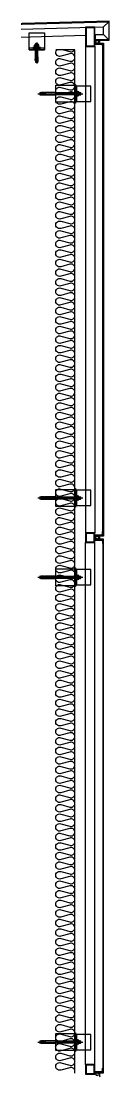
# Model space of a CAD drawing. Header units: millimetres. Extents: x 19868 to 801382, y -4805 to 85279.
# Drawn here: x 343741 to 344168, y 75809 to 81329 of the extents above; entities that cross this region are included whole.
import ezdxf

# ---------------------------------------------------------------- set-up
doc = ezdxf.new("R2010")
doc.units = ezdxf.units.MM
doc.header["$LTSCALE"] = 250
for name, color, linetype in [('0-Sheet', 7, 'Continuous'), ('A-ETC-8', 8, 'Continuous'), ('A-FIN', 6, 'Continuous'), ('A-FIN-9', 7, 'Continuous'), ('ISL', 251, 'Continuous')]:
    doc.layers.add(name, color=color, linetype=linetype)

# ---------------------------------------------------------------- blocks, each defined once
blk = doc.blocks.new('A$C632c858f')
at = {"layer": 'A-ETC-8'}
blk.add_arc((-2.8, 0), 24, 341.8248, 18.1752, dxfattribs=at)
blk.add_ellipse((34, 0), major_axis=(7.59, 0), ratio=0.987937, dxfattribs=at)
blk = doc.blocks.new('A$Cae507117')
at = {"layer": 'A-ETC-8'}
for points in [[(-50, 0), (-50, -50), (0, -50), (0, 0)], [(-46.8, -3.2), (-46.8, -46.8), (-3.2, -46.8), (-3.2, -3.2)]]:
    blk.add_lwpolyline(points, close=True, dxfattribs=at)
blk = doc.blocks.new('너트 M12')
for p, q in [((-9, 0), (9, 0)), ((-9.5, -9), (-9.5, -0.5)), ((9, -9.5), (-9, -9.5)), ((0, -8.3), (0, -1.2)), ((9.5, -0.5), (9.5, -9))]:
    blk.add_line(p, q)
for centre, start, end in [((-9, -0.5), 90, 180), ((-9, -9), 180, 270), ((9, -0.5), 0, 90), ((9, -9), 270, 0)]:
    blk.add_arc(centre, 0.5, start, end)
at = {"extrusion": (0, 0, -1)}
for centre, major_axis, ratio, start_param, end_param in [((-4.8, -0.9), (-4.75, 0.31), 0.185359, -0.024388, 3.141593), ((4.8, -0.9), (4.75, 0.31), 0.185108, 3.141593, 6.30754), ((-4.8, -8.6), (4.75, 0.31), 0.187111, 0, 3.166211), ((4.8, -8.6), (-4.75, 0.31), 0.185991, 3.117121, 6.283185)]:
    blk.add_ellipse(centre, major_axis=major_axis, ratio=ratio, start_param=start_param, end_param=end_param, dxfattribs=at)
blk = doc.blocks.new('A$C4fb6b26a')
at = {"layer": 'A-ETC-8'}
for p, q in [((-277.5, -40), (-42.5, -40)), ((-267.5, -35.5), (-267.5, -44.5)), ((-265.5, -34), (-266, -34)), ((-266, -46), (-265.5, -46)), ((-254.5, -35.5), (-265.5, -34)), ((-265.5, -46), (-254.5, -44.5)), ((-260.1, -34.8), (-260.1, -36.5)), ((-260.1, -43.5), (-260.1, -45.2)), ((-259.6, -37.3), (-257.8, -38.5)), ((-259.6, -42.7), (-257.8, -41.5)), ((-244.1, -33.8), (-259.1, -33.8)), ((-259.1, -46.2), (-244.1, -46.2)), ((-249.6, -39), (-256.2, -39)), ((-249.6, -41), (-256.2, -41)), ((-254.5, -35.5), (-240.5, -35.5)), ((-254.5, -44.5), (-240.5, -44.5)), ((-249.1, -38.5), (-249.1, -38)), ((-249.1, -42), (-249.1, -41.5)), ((-245.1, -42), (-245.1, -38)), ((-244.1, -33.8), (-241.1, -33.8)), ((-244.1, -46.2), (-241.1, -46.2)), ((-241.1, -33.8), (-241.1, -46.2)), ((-240.5, -46), (-240.5, -34)), ((-237.5, -34), (-240.5, -34)), ((-240.5, -46), (-237.5, -46)), ((-237.5, -46), (-237.5, -34)), ((-183.5, -34), (-237.5, -34)), ((-237.5, -46), (-183.5, -46)), ((-183.5, -34), (-74, -34)), ((-74, -46), (-183.5, -46)), ((-80, 0), (-80, -80)), ((-62.7, -44.5), (-52.5, -44.5)), ((-62.5, -34), (-54, -34)), ((-62.5, -35.5), (-52.5, -35.5)), ((-62.5, -46), (-54, -46)), ((-54, -46), (-54, -34)), ((-52.5, -35.5), (-54, -34)), ((-52.5, -44.5), (-54, -46)), ((-52.5, -44.5), (-52.5, -35.5))]:
    blk.add_line(p, q, dxfattribs=at)
for points in [[(-83.5, 4.5), (-83.5, -84.5), (-183.5, -84.5), (-183.5, 4.5)], [(-80, -80), (-74, -80), (-74, 0), (-80, 0)], [(-74, -25), (-74, -55), (-72, -55), (-72, -25)]]:
    blk.add_lwpolyline(points, close=True, dxfattribs=at)
blk.add_lwpolyline([(-80, 7.5), (-80, -87.5, -0.414214), (-81, -88.5), (-83.5, -88.5), (-83.5, 8.5), (-81, 8.5, -0.414214)], format="xyb", close=True, dxfattribs=at)
blk.add_lwpolyline([(-80, -80), (0, -80), (0, 0), (-80, 0)], dxfattribs=at)
for centre, radius, start, end in [((-266, -35.5), 1.5, 90, 180), ((-266, -44.5), 1.5, 180, 270), ((-259.1, -34.8), 1, 90, 180), ((-259.1, -36.5), 1, 180, 236.3099), ((-259.1, -43.5), 1, 123.6901, 180), ((-259.1, -45.2), 1, 180, 270), ((-256.2, -36), 3, 236.3099, 270), ((-256.2, -44), 3, 90, 123.6901), ((-249.6, -38.5), 0.5, 270, 0), ((-249.6, -41.5), 0.5, 0, 90), ((-247.1, -38), 2, 90, 180), ((-247.1, -42), 2, 180, 270), ((-247.1, -38), 2, 0, 90), ((-247.1, -42), 2, 270, 0)]:
    blk.add_arc(centre, radius, start, end, dxfattribs=at)
at = {"layer": 'A-ETC-8', "xscale": -1, "rotation": 90}
blk.add_blockref('너트 M12', (-72, -40), dxfattribs=at)
blk = doc.blocks.new('M12-STUD ANCHOR')
at = {"layer": 'A-ETC-8'}
for p, q in [((17.8, 33.7), (17.8, 40.7)), ((28.2, 30.2), (18, 31.2)), ((18, 28.2), (18, 31.2)), ((18, 31.2), (29.2, 31.2)), ((28.2, 27.2), (18, 28.2)), ((28.7, 42.2), (19.2, 42.2)), ((28.7, 32.2), (19.2, 32.2)), ((22.7, 48), (23.9, 49.2)), ((34.7, 48), (22.7, 48)), ((22.7, -20.8), (22.7, 48)), ((23.3, 33.7), (23.3, 40.7)), ((33.5, 49.2), (23.9, 49.2)), ((23.9, -20.8), (23.9, 49.2)), ((28.2, 27.2), (28.2, 30.2)), ((39.5, 28.2), (28.2, 28.2)), ((28.7, 54.2), (28.7, -55.8)), ((28.7, 42.2), (38.2, 42.2)), ((28.7, 32.2), (38.2, 32.2)), ((29.2, 29.2), (29.2, 32.2)), ((39.5, 31.2), (29.2, 32.2)), ((39.5, 28.2), (29.2, 29.2)), ((33.5, 49.2), (34.7, 48)), ((33.5, -20.8), (33.5, 49.2)), ((34.2, 33.7), (34.2, 40.7)), ((34.7, -20.8), (34.7, 48)), ((39.5, 28.2), (39.5, 31.2)), ((39.7, 33.7), (39.7, 40.7)), ((20.5, -38.8), (21.7, -20.8)), ((28.7, -38.8), (20.5, -38.8)), ((21.7, -20.8), (24.3, -20.8)), ((22.7, -18.4), (34.7, -18.4)), ((22.7, -38.8), (22.7, -48.4)), ((22.7, -41.2), (34.7, -41.2)), ((22.7, -42.4), (34.7, -42.4)), ((22.7, -48.4), (28.7, -48.4)), ((28.7, -50.8), (22.7, -48.4)), ((28.7, -20.8), (24.8, -20.8)), ((25.8, -32.3), (32, -26.1)), ((26.2, -32.6), (32.3, -26.5)), ((31.1, -35.9), (27.5, -35.9)), ((31.1, -36.4), (27.5, -36.4)), ((35.7, -20.8), (28.7, -20.8)), ((31.1, -38.8), (28.7, -38.8)), ((28.7, -50.8), (34.7, -48.4)), ((34.7, -48.4), (28.7, -48.4)), ((32.3, -38.8), (36.9, -38.8)), ((34.7, -38.8), (34.7, -48.4)), ((36.9, -38.8), (35.7, -20.8))]:
    blk.add_line(p, q, dxfattribs=at)
for centre, radius, start, end in [((19.2, 40.7), 1.47, 90, 180), ((19.2, 33.7), 1.47, 180, 270), ((21.8, 40.7), 1.47, 360, 90), ((21.8, 33.7), 1.47, 270, 360), ((24.7, 40.7), 1.47, 90, 180), ((24.7, 33.7), 1.47, 180, 270), ((32.8, 40.7), 1.47, 360, 90), ((32.8, 33.7), 1.47, 270, 360), ((35.7, 40.7), 1.47, 90, 180), ((35.7, 33.7), 1.47, 180, 270), ((38.2, 40.7), 1.47, 360, 90), ((38.2, 33.7), 1.47, 270, 360), ((27.7, -21.9), 3.6, 161.9622, 315), ((27.7, -21.9), 3.12, 159.0667, 315), ((27.5, -34), 2.4, 135, 270), ((27.5, -34), 1.92, 135, 270), ((31.1, -25.3), 1.68, 315, 135), ((31.1, -25.3), 1.2, 315, 135), ((31.1, -37.6), 1.68, 314.4153, 90), ((31.1, -37.6), 1.2, 270, 90)]:
    blk.add_arc(centre, radius, start, end, dxfattribs=at)
blk = doc.blocks.new('A$C7453124a')
at = {"layer": 'A-ETC-8'}
for points in [[(-40, 88.4), (40, 88.4), (40, 0), (-40, 0)], [(-40, 8), (-40, 0), (40, 0), (40, 8)], [(-20, 8), (20, 8), (20, 12), (-20, 12)]]:
    blk.add_lwpolyline(points, close=True, dxfattribs=at)
blk.add_blockref('M12-STUD ANCHOR', (-28.7, -16.2), dxfattribs=at)
blk = doc.blocks.new('A$C74a2a393')
at = {"layer": 'A-ETC-8'}
for points in [[(-50, -100), (-50, 0), (0, 0), (0, -100)], [(-46.8, -96.8), (-46.8, -3.2), (-3.2, -3.2), (-3.2, -96.8)]]:
    blk.add_lwpolyline(points, close=True, dxfattribs=at)
blk = doc.blocks.new('A$Ca447c92b')
at = {"layer": '0-Sheet'}
for p, q in [((-250, 130, 0), (-250, -150)), ((-247, -147), (-247, 127.1, 0)), ((-250, -150), (-220, -150)), ((-223, -147), (-247, -147)), ((-223, -120), (-223, -147)), ((-208, -120), (-220, -120)), ((-220, -150), (-220, -123)), ((-220, -123), (-208, -123)), ((-208, -123), (-208, -120))]:
    blk.add_line(p, q, dxfattribs=at)
at = {"layer": 'A-ETC-8'}
for p, q in [((-220, 100.9, 0), (-247, 127, 0)), ((-220, 100.9, 0), (450, 120.9, 0)), ((450, 120.9, 0), (477, 147, 0)), ((-220, 100.9, 0), (-220, -120)), ((-170, 61.3, 0), (355, 77.4, 0)), ((408, 53, 0), (408, 80, 0)), ((477, 53, 0), (450, 80, 0))]:
    blk.add_line(p, q, dxfattribs=at)
at = {"layer": 'A-ETC-8', "elevation": 0}
blk.add_lwpolyline([(408, 80), (450, 80), (450, 120.9)], dxfattribs=at)
blk.add_lwpolyline([(442, 31), (407, 31), (407, 42), (405, 42), (405, 29), (440.3, 29, 0.226541), (444, 25.3), (444, 10.3), (446, 10.3), (446, 27, -0.414214)], format="xyb", close=True, dxfattribs=at)
blk.add_lwpolyline([(-200, -120), (-230, -120), (-230, -117), (-203, -117), (-203, -90), (-200, -90)], close=True, dxfattribs=at)
at = {"layer": 'A-ETC-8'}
blk.add_arc((-210, -213.7), 64.5, 81.0843, 98.9157, dxfattribs=at)
at = {"layer": 'A-ETC-8', "extrusion": (0, 0, -1)}
blk.add_ellipse((-210, -133.5), major_axis=(0, 10), ratio=0.999542, dxfattribs=at)
at = {"layer": 'A-FIN-9'}
for p, q in [((480, 150, 0), (-250, 130, 0)), ((-247, 127, 0), (477, 147, 0)), ((477, 147, 0), (477, 53, 0)), ((480, 50, 0), (480, 150, 0)), ((405, 53, 0), (405, 43, 0)), ((477, 53, 0), (405, 53, 0)), ((405, 53, 0), (405, 43, 0)), ((405, 43, 0), (408, 43, 0)), ((405, 43, 0), (408, 43, 0)), ((408, 43, 0), (408, 50, 0)), ((408, 43, 0), (408, 50, 0)), ((408, 50, 0), (480, 50, 0))]:
    blk.add_line(p, q, dxfattribs=at)
at = {"layer": 'A-ETC-8', "xscale": -1}
for name, p in [('A$C74a2a393', (355.2, 118.1, 0)), ('A$Cae507117', (-220, 100.9, 0))]:
    blk.add_blockref(name, p, dxfattribs=at)
at = {"layer": 'A-ETC-8'}
blk.add_blockref('A$C7453124a', (100, 0), dxfattribs=at)
at = {"layer": 'A-ETC-8', "rotation": 180}
blk.add_blockref('A$C632c858f', (450, 42.5, 0), dxfattribs=at)
blk.add_blockref('A$C632c858f', (450, 42.5, 0), dxfattribs=at)

msp = doc.modelspace()

# ---------------------------------------------------------------- linework, layer by layer
at = {"layer": 'A-ETC-8'}
for p, q in [((344043.2, 81197.8, 0), (344043.2, 78653.9)), ((344093.2, 81197.8, 0), (344093.2, 78653.9)), ((343988.2, 81178.9), (343888.2, 81178.9)), ((344043.2, 75874.3), (344043.2, 78603.9)), ((344093.2, 75874.3), (344093.2, 78603.9))]:
    msp.add_line(p, q, dxfattribs=at)
at = {"layer": 'A-ETC-8', "elevation": 0}
for points in [[(344130.2, 81209.9), (344095.2, 81209.9), (344095.2, 81220.9), (344093.2, 81220.9), (344093.2, 81207.9), (344128.5, 81207.9, 0.226541), (344132.2, 81204.3), (344132.2, 81189.6), (344134.2, 81189.6), (344134.2, 81205.9, -0.414214)], [(344130.2, 78640.4), (344095.2, 78640.4), (344095.2, 78629.4), (344093.2, 78629.4), (344093.2, 78642.4), (344128.6, 78642.4, -0.226541), (344132.2, 78646.1), (344132.2, 78660.8), (344134.2, 78660.8), (344134.2, 78644.4, 0.414214)], [(344130.2, 78617.4), (344095.2, 78617.4), (344095.2, 78628.4), (344093.2, 78628.4), (344093.2, 78615.4), (344128.6, 78615.4, 0.226541), (344132.2, 78611.8), (344132.2, 78597.1), (344134.2, 78597.1), (344134.2, 78613.4, -0.414214)], [(344130.2, 75835.3), (344095.2, 75835.3), (344095.2, 75824.3), (344093.2, 75824.3), (344093.2, 75837.3), (344128.6, 75837.3, -0.226541), (344132.2, 75840.9), (344132.2, 75855.6), (344134.2, 75855.6), (344134.2, 75839.3, 0.414214)]]:
    msp.add_lwpolyline(points, format="xyb", close=True, dxfattribs=at)
at = {"layer": 'A-ETC-8'}
msp.add_arc((344162.5, 75820.4, 0), 45.6, 166.1348, 193.8652, dxfattribs=at)
at = {"layer": 'A-ETC-8', "extrusion": (0, 0, -1)}
msp.add_ellipse((344104.2, 75823.8, 0), major_axis=(-7.59, 0), ratio=0.987937, dxfattribs=at)
at = {"layer": 'A-FIN', "elevation": 0}
for points in [[(344097.2, 81209.9), (344097.2, 81213.9), (344138.2, 81213.9), (344138.2, 78636.4), (344097.2, 78636.4), (344097.2, 78640.4), (344134.2, 78640.4), (344134.2, 81209.9), (344097.2, 81209.9)], [(344097.2, 75835.3), (344097.2, 75831.3), (344138.2, 75831.3), (344138.2, 78621.4), (344097.2, 78621.4), (344097.2, 78617.4), (344134.2, 78617.4), (344134.2, 75835.3), (344097.2, 75835.3)]]:
    msp.add_lwpolyline(points, close=True, dxfattribs=at)
at = {"layer": 'ISL'}
msp.add_line((343988.2, 75828.9), (343988.2, 81178.9), dxfattribs=at)
for points in [[(343988.2, 75838.9, 0.524856), (343961.1, 75857.6), (343915.3, 75845.2, -1.449198), (343915.3, 75882.6), (343961.1, 75870.2, 0.524856), (343988.2, 75888.9, 0.524856), (343961.1, 75907.6), (343915.3, 75895.2, -1.449198), (343915.3, 75932.6), (343961.1, 75920.2, 0.524856), (343988.2, 75938.9, 0.524856), (343961.1, 75957.6), (343915.3, 75945.2, -1.449198), (343915.3, 75982.6), (343961.1, 75970.2, 0.524856), (343988.2, 75988.9, 0.524856), (343961.1, 76007.6), (343915.3, 75995.2, -1.449198), (343915.3, 76032.6), (343961.1, 76020.2, 0.524856), (343988.2, 76038.9, 0.524856), (343961.1, 76057.6), (343915.3, 76045.2, -1.449198), (343915.3, 76082.6), (343961.1, 76070.2, 0.524856), (343988.2, 76088.9, 0.524856), (343961.1, 76107.6), (343915.3, 76095.2, -1.449198), (343915.3, 76132.6), (343961.1, 76120.2, 0.524856), (343988.2, 76138.9, 0.524856), (343961.1, 76157.6), (343915.3, 76145.2, -1.449198), (343915.3, 76182.6), (343961.1, 76170.2, 0.524856), (343988.2, 76188.9, 0.524856), (343961.1, 76207.6), (343915.3, 76195.2, -1.449198), (343915.3, 76232.6), (343961.1, 76220.2, 0.524856), (343988.2, 76238.9, 0.524856), (343961.1, 76257.6), (343915.3, 76245.2, -1.449198), (343915.3, 76282.6), (343961.1, 76270.2, 0.524856), (343988.2, 76288.9, 0.524856), (343961.1, 76307.6), (343915.3, 76295.2, -1.449198), (343915.3, 76332.6), (343961.1, 76320.2, 0.524856), (343988.2, 76338.9, 0.524856), (343961.1, 76357.6), (343915.3, 76345.2, -1.449198), (343915.3, 76382.6), (343961.1, 76370.2, 0.524856), (343988.2, 76388.9, 0.524856), (343961.1, 76407.6), (343915.3, 76395.2, -1.449198), (343915.3, 76432.6), (343961.1, 76420.2, 0.524856), (343988.2, 76438.9, 0.524856), (343961.1, 76457.6), (343915.3, 76445.2, -1.449198), (343915.3, 76482.6), (343961.1, 76470.2, 0.524856), (343988.2, 76488.9, 0.524856), (343961.1, 76507.6), (343915.3, 76495.2, -1.449198), (343915.3, 76532.6), (343961.1, 76520.2, 0.524856), (343988.2, 76538.9, 0.524856), (343961.1, 76557.6), (343915.3, 76545.2, -1.449198), (343915.3, 76582.6), (343961.1, 76570.2, 0.524856), (343988.2, 76588.9, 0.524856), (343961.1, 76607.6), (343915.3, 76595.2, -1.449198), (343915.3, 76632.6), (343961.1, 76620.2, 0.524856), (343988.2, 76638.9, 0.524856), (343961.1, 76657.6), (343915.3, 76645.2, -1.449198), (343915.3, 76682.6), (343961.1, 76670.2, 0.524856), (343988.2, 76688.9, 0.524856), (343961.1, 76707.6), (343915.3, 76695.2, -1.449198), (343915.3, 76732.6), (343961.1, 76720.2, 0.524856), (343988.2, 76738.9, 0.524856), (343961.1, 76757.6), (343915.3, 76745.2, -1.449198), (343915.3, 76782.6), (343961.1, 76770.2, 0.524856), (343988.2, 76788.9, 0.524856), (343961.1, 76807.6), (343915.3, 76795.2, -1.449198), (343915.3, 76832.6), (343961.1, 76820.2, 0.524856), (343988.2, 76838.9, 0.524856), (343961.1, 76857.6), (343915.3, 76845.2, -1.449198), (343915.3, 76882.6), (343961.1, 76870.2, 0.524856), (343988.2, 76888.9, 0.524856), (343961.1, 76907.6), (343915.3, 76895.2, -1.449198), (343915.3, 76932.6), (343961.1, 76920.2, 0.524856), (343988.2, 76938.9, 0.524856), (343961.1, 76957.6), (343915.3, 76945.2, -1.449198), (343915.3, 76982.6), (343961.1, 76970.2, 0.524856), (343988.2, 76988.9, 0.524856), (343961.1, 77007.6), (343915.3, 76995.2, -1.449198), (343915.3, 77032.6), (343961.1, 77020.2, 0.524856), (343988.2, 77038.9, 0.524856), (343961.1, 77057.6), (343915.3, 77045.2, -1.449198), (343915.3, 77082.6), (343961.1, 77070.2, 0.524856), (343988.2, 77088.9, 0.524856), (343961.1, 77107.6), (343915.3, 77095.2, -1.449198), (343915.3, 77132.6), (343961.1, 77120.2, 0.524856), (343988.2, 77138.9, 0.524856), (343961.1, 77157.6), (343915.3, 77145.2, -1.449198), (343915.3, 77182.6), (343961.1, 77170.2, 0.524856), (343988.2, 77188.9, 0.524856), (343961.1, 77207.6), (343915.3, 77195.2, -1.449198), (343915.3, 77232.6), (343961.1, 77220.2, 0.524856), (343988.2, 77238.9, 0.524856), (343961.1, 77257.6), (343915.3, 77245.2, -1.449198), (343915.3, 77282.6), (343961.1, 77270.2, 0.524856), (343988.2, 77288.9, 0.524856), (343961.1, 77307.6), (343915.3, 77295.2, -1.449198), (343915.3, 77332.6), (343961.1, 77320.2, 0.524856), (343988.2, 77338.9, 0.524856), (343961.1, 77357.6), (343915.3, 77345.2, -1.449198), (343915.3, 77382.6), (343961.1, 77370.2, 0.524856), (343988.2, 77388.9, 0.524856), (343961.1, 77407.6), (343915.3, 77395.2, -1.449198), (343915.3, 77432.6), (343961.1, 77420.2, 0.524856), (343988.2, 77438.9, 0.524856), (343961.1, 77457.6), (343915.3, 77445.2, -1.449198), (343915.3, 77482.6), (343961.1, 77470.2, 0.524856), (343988.2, 77488.9, 0.524856), (343961.1, 77507.6), (343915.3, 77495.2, -1.449198), (343915.3, 77532.6), (343961.1, 77520.2, 0.524856), (343988.2, 77538.9, 0.524856), (343961.1, 77557.6), (343915.3, 77545.2, -1.449198), (343915.3, 77582.6), (343961.1, 77570.2, 0.524856), (343988.2, 77588.9, 0.524856), (343961.1, 77607.6), (343915.3, 77595.2, -1.449198), (343915.3, 77632.6), (343961.1, 77620.2, 0.524856), (343988.2, 77638.9, 0.524856), (343961.1, 77657.6), (343915.3, 77645.2, -1.449198), (343915.3, 77682.6), (343961.1, 77670.2, 0.524856), (343988.2, 77688.9, 0.524856), (343961.1, 77707.6), (343915.3, 77695.2, -1.449198), (343915.3, 77732.6), (343961.1, 77720.2, 0.524856), (343988.2, 77738.9, 0.524856), (343961.1, 77757.6), (343915.3, 77745.2, -1.449198), (343915.3, 77782.6), (343961.1, 77770.2, 0.524856), (343988.2, 77788.9, 0.524856), (343961.1, 77807.6), (343915.3, 77795.2, -1.449198), (343915.3, 77832.6), (343961.1, 77820.2, 0.524856), (343988.2, 77838.9, 0.524856), (343961.1, 77857.6), (343915.3, 77845.2, -1.449198), (343915.3, 77882.6), (343961.1, 77870.2, 0.524856), (343988.2, 77888.9, 0.524856), (343961.1, 77907.6), (343915.3, 77895.2, -1.449198), (343915.3, 77932.6), (343961.1, 77920.2, 0.524856), (343988.2, 77938.9, 0.524856), (343961.1, 77957.6), (343915.3, 77945.2, -1.449198), (343915.3, 77982.6), (343961.1, 77970.2, 0.524856), (343988.2, 77988.9, 0.524856), (343961.1, 78007.6), (343915.3, 77995.2, -1.449198), (343915.3, 78032.6), (343961.1, 78020.2, 0.524856), (343988.2, 78038.9, 0.524856), (343961.1, 78057.6), (343915.3, 78045.2, -1.449198), (343915.3, 78082.6), (343961.1, 78070.2, 0.524856), (343988.2, 78088.9, 0.524856), (343961.1, 78107.6), (343915.3, 78095.2, -1.449198), (343915.3, 78132.6), (343961.1, 78120.2, 0.524856), (343988.2, 78138.9, 0.524856), (343961.1, 78157.6), (343915.3, 78145.2, -1.449198), (343915.3, 78182.6), (343961.1, 78170.2, 0.524856), (343988.2, 78188.9, 0.524856), (343961.1, 78207.6), (343915.3, 78195.2, -1.449198), (343915.3, 78232.6), (343961.1, 78220.2, 0.524856), (343988.2, 78238.9, 0.524856), (343961.1, 78257.6), (343915.3, 78245.2, -1.449198), (343915.3, 78282.6), (343961.1, 78270.2, 0.524856), (343988.2, 78288.9, 0.524856), (343961.1, 78307.6), (343915.3, 78295.2, -1.449198), (343915.3, 78332.6), (343961.1, 78320.2, 0.524856), (343988.2, 78338.9, 0.524856), (343961.1, 78357.6), (343915.3, 78345.2, -1.449198), (343915.3, 78382.6), (343961.1, 78370.2, 0.524856), (343988.2, 78388.9, 0.524856), (343961.1, 78407.6), (343915.3, 78395.2, -1.449198), (343915.3, 78432.6), (343961.1, 78420.2, 0.524856), (343988.2, 78438.9, 0.524856), (343961.1, 78457.6), (343915.3, 78445.2, -1.449198), (343915.3, 78482.6), (343961.1, 78470.2, 0.524856), (343988.2, 78488.9, 0.524856), (343961.1, 78507.6), (343915.3, 78495.2, -1.449198), (343915.3, 78532.6), (343961.1, 78520.2, 0.524856), (343988.2, 78538.9, 0.524856), (343961.1, 78557.6), (343915.3, 78545.2, -1.449198), (343915.3, 78582.6), (343961.1, 78570.2, 0.524856), (343988.2, 78588.9, 0.524856), (343961.1, 78607.6), (343915.3, 78595.2, -1.449198), (343915.3, 78632.6), (343961.1, 78620.2, 0.524856), (343988.2, 78638.9, 0.524856), (343961.1, 78657.6), (343915.3, 78645.2, -1.449198), (343915.3, 78682.6), (343961.1, 78670.2, 0.524856), (343988.2, 78688.9, 0.524856), (343961.1, 78707.6), (343915.3, 78695.2, -1.449198), (343915.3, 78732.6), (343961.1, 78720.2, 0.524856), (343988.2, 78738.9, 0.524856), (343961.1, 78757.6), (343915.3, 78745.2, -1.449198), (343915.3, 78782.6), (343961.1, 78770.2, 0.524856), (343988.2, 78788.9, 0.524856), (343961.1, 78807.6), (343915.3, 78795.2, -1.449198), (343915.3, 78832.6), (343961.1, 78820.2, 0.524856), (343988.2, 78838.9, 0.524856), (343961.1, 78857.6), (343915.3, 78845.2, -1.449198), (343915.3, 78882.6), (343961.1, 78870.2, 0.524856), (343988.2, 78888.9, 0.524856), (343961.1, 78907.6), (343915.3, 78895.2, -1.449198), (343915.3, 78932.6), (343961.1, 78920.2, 0.524856), (343988.2, 78938.9, 0.524856), (343961.1, 78957.6), (343915.3, 78945.2, -1.449198), (343915.3, 78982.6), (343961.1, 78970.2, 0.524856), (343988.2, 78988.9, 0.524856), (343961.1, 79007.6), (343915.3, 78995.2, -1.449198), (343915.3, 79032.6), (343961.1, 79020.2, 0.524856), (343988.2, 79038.9, 0.524856), (343961.1, 79057.6), (343915.3, 79045.2, -1.449198), (343915.3, 79082.6), (343961.1, 79070.2, 0.524856), (343988.2, 79088.9, 0.524856), (343961.1, 79107.6), (343915.3, 79095.2, -1.449198), (343915.3, 79132.6), (343961.1, 79120.2, 0.524856), (343988.2, 79138.9, 0.524856), (343961.1, 79157.6), (343915.3, 79145.2, -1.449198), (343915.3, 79182.6), (343961.1, 79170.2, 0.524856), (343988.2, 79188.9, 0.524856), (343961.1, 79207.6), (343915.3, 79195.2, -1.449198), (343915.3, 79232.6), (343961.1, 79220.2, 0.524856), (343988.2, 79238.9, 0.524856), (343961.1, 79257.6), (343915.3, 79245.2, -1.449198), (343915.3, 79282.6), (343961.1, 79270.2, 0.524856), (343988.2, 79288.9, 0.524856), (343961.1, 79307.6), (343915.3, 79295.2, -1.449198), (343915.3, 79332.6), (343961.1, 79320.2, 0.524856), (343988.2, 79338.9, 0.524856), (343961.1, 79357.6), (343915.3, 79345.2, -1.449198), (343915.3, 79382.6), (343961.1, 79370.2, 0.524856), (343988.2, 79388.9, 0.524856), (343961.1, 79407.6), (343915.3, 79395.2, -1.449198), (343915.3, 79432.6), (343961.1, 79420.2, 0.524856), (343988.2, 79438.9, 0.524856), (343961.1, 79457.6), (343915.3, 79445.2, -1.449198), (343915.3, 79482.6), (343961.1, 79470.2, 0.524856), (343988.2, 79488.9, 0.524856), (343961.1, 79507.6), (343915.3, 79495.2, -1.449198), (343915.3, 79532.6), (343961.1, 79520.2, 0.524856), (343988.2, 79538.9, 0.524856), (343961.1, 79557.6), (343915.3, 79545.2, -1.449198), (343915.3, 79582.6), (343961.1, 79570.2, 0.524856), (343988.2, 79588.9, 0.524856), (343961.1, 79607.6), (343915.3, 79595.2, -1.449198), (343915.3, 79632.6), (343961.1, 79620.2, 0.524856), (343988.2, 79638.9, 0.524856), (343961.1, 79657.6), (343915.3, 79645.2, -1.449198), (343915.3, 79682.6), (343961.1, 79670.2, 0.524856), (343988.2, 79688.9, 0.524856), (343961.1, 79707.6), (343915.3, 79695.2, -1.449198), (343915.3, 79732.6), (343961.1, 79720.2, 0.524856), (343988.2, 79738.9, 0.524856), (343961.1, 79757.6), (343915.3, 79745.2, -1.449198), (343915.3, 79782.6), (343961.1, 79770.2, 0.524856), (343988.2, 79788.9, 0.524856), (343961.1, 79807.6), (343915.3, 79795.2, -1.449198), (343915.3, 79832.6), (343961.1, 79820.2, 0.524856), (343988.2, 79838.9, 0.524856), (343961.1, 79857.6), (343915.3, 79845.2, -1.449198), (343915.3, 79882.6), (343961.1, 79870.2, 0.524856), (343988.2, 79888.9, 0.524856), (343961.1, 79907.6), (343915.3, 79895.2, -1.449198), (343915.3, 79932.6), (343961.1, 79920.2, 0.524856), (343988.2, 79938.9, 0.524856), (343961.1, 79957.6), (343915.3, 79945.2, -1.449198), (343915.3, 79982.6), (343961.1, 79970.2, 0.524856), (343988.2, 79988.9, 0.524856), (343961.1, 80007.6), (343915.3, 79995.2, -1.449198), (343915.3, 80032.6), (343961.1, 80020.2, 0.524856), (343988.2, 80038.9, 0.524856), (343961.1, 80057.6), (343915.3, 80045.2, -1.449198), (343915.3, 80082.6), (343961.1, 80070.2, 0.524856), (343988.2, 80088.9, 0.524856), (343961.1, 80107.6), (343915.3, 80095.2, -1.449198), (343915.3, 80132.6), (343961.1, 80120.2, 0.524856), (343988.2, 80138.9, 0.524856), (343961.1, 80157.6), (343915.3, 80145.2, -1.449198), (343915.3, 80182.6), (343961.1, 80170.2, 0.524856), (343988.2, 80188.9, 0.524856), (343961.1, 80207.6), (343915.3, 80195.2, -1.449198), (343915.3, 80232.6), (343961.1, 80220.2, 0.524856), (343988.2, 80238.9, 0.524856), (343961.1, 80257.6), (343915.3, 80245.2, -1.449198), (343915.3, 80282.6), (343961.1, 80270.2, 0.524856), (343988.2, 80288.9, 0.524856), (343961.1, 80307.6), (343915.3, 80295.2, -1.449198), (343915.3, 80332.6), (343961.1, 80320.2, 0.524856), (343988.2, 80338.9, 0.524856), (343961.1, 80357.6), (343915.3, 80345.2, -1.449198), (343915.3, 80382.6), (343961.1, 80370.2, 0.524856), (343988.2, 80388.9, 0.524856), (343961.1, 80407.6), (343915.3, 80395.2, -1.449198), (343915.3, 80432.6), (343961.1, 80420.2, 0.524856), (343988.2, 80438.9, 0.524856), (343961.1, 80457.6), (343915.3, 80445.2, -1.449198), (343915.3, 80482.6), (343961.1, 80470.2, 0.524856), (343988.2, 80488.9, 0.524856), (343961.1, 80507.6), (343915.3, 80495.2, -1.449198), (343915.3, 80532.6), (343961.1, 80520.2, 0.524856), (343988.2, 80538.9, 0.524856), (343961.1, 80557.6), (343915.3, 80545.2, -1.449198), (343915.3, 80582.6), (343961.1, 80570.2, 0.524856), (343988.2, 80588.9, 0.524856), (343961.1, 80607.6), (343915.3, 80595.2, -1.449198), (343915.3, 80632.6), (343961.1, 80620.2, 0.524856), (343988.2, 80638.9, 0.524856), (343961.1, 80657.6), (343915.3, 80645.2, -1.449198), (343915.3, 80682.6), (343961.1, 80670.2, 0.524856), (343988.2, 80688.9, 0.524856), (343961.1, 80707.6), (343915.3, 80695.2, -1.449198), (343915.3, 80732.6), (343961.1, 80720.2, 0.524856), (343988.2, 80738.9, 0.524856), (343961.1, 80757.6), (343915.3, 80745.2, -1.449198), (343915.3, 80782.6), (343961.1, 80770.2, 0.524856), (343988.2, 80788.9, 0.524856), (343961.1, 80807.6), (343915.3, 80795.2, -1.449198), (343915.3, 80832.6), (343961.1, 80820.2, 0.524856), (343988.2, 80838.9, 0.524856), (343961.1, 80857.6), (343915.3, 80845.2, -1.449198), (343915.3, 80882.6), (343961.1, 80870.2, 0.524856), (343988.2, 80888.9, 0.524856), (343961.1, 80907.6), (343915.3, 80895.2, -1.449198), (343915.3, 80932.6), (343961.1, 80920.2, 0.524856), (343988.2, 80938.9, 0.524856), (343961.1, 80957.6), (343915.3, 80945.2, -1.449198), (343915.3, 80982.6), (343961.1, 80970.2, 0.524856), (343988.2, 80988.9, 0.524856), (343961.1, 81007.6), (343915.3, 80995.2, -1.449198), (343915.3, 81032.6), (343961.1, 81020.2, 0.524856), (343988.2, 81038.9, 0.524856), (343961.1, 81057.6), (343915.3, 81045.2, -1.449198), (343915.3, 81082.6), (343961.1, 81070.2, 0.524856), (343988.2, 81088.9, 0.524856), (343961.1, 81107.6), (343915.3, 81095.2, -1.449198), (343915.3, 81132.6), (343961.1, 81120.2, 0.524856), (343988.2, 81138.9, 0.524856), (343961.1, 81157.6), (343915.3, 81145.2, -0.83433), (343895, 81178.9, -0.83433)], [(343929, 81178.9), (343961.1, 81170.2, 0.367763), (343985.5, 81178.9)]]:
    msp.add_lwpolyline(points, format="xyb", dxfattribs=at)

# ---------------------------------------------------------------- block references
at = {"layer": '0-Sheet'}
msp.add_blockref('A$Ca447c92b', (343688.2, 81178.9, 0), dxfattribs=at)
at = {"layer": 'A-ETC-8'}
for p in [(344071.7, 80988.9), (344071.7, 78876.4, 0), (344071.7, 78461.4, 0), (344071.7, 76031.1, 0)]:
    msp.add_blockref('A$C4fb6b26a', p, dxfattribs=at)
at = {"layer": 'A-ETC-8', "rotation": 180}
for name, p in [('A$Cae507117', (344043.2, 78603.9, 0)), ('A$C632c858f', (344138.2, 78628.9, 0)), ('A$Cae507117', (344043.2, 75824.3))]:
    msp.add_blockref(name, p, dxfattribs=at)

doc.saveas('drawing.dxf')
